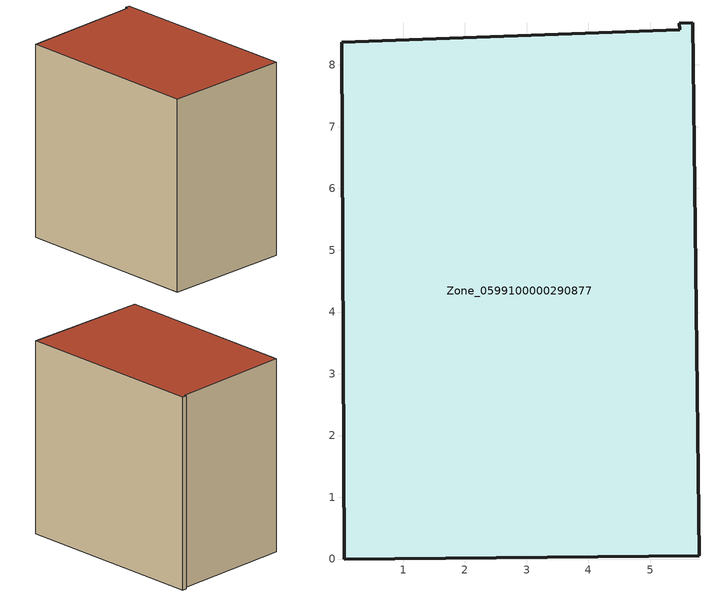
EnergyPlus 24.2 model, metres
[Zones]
Zone_0599100000290877
 floor ground (C_G): 0,8.36 5.48,8.57 5.47,8.68 5.69,8.68 5.79,0.05 0.05,0 z0
 wall outside (C_F): 0.05,0 5.79,0.05 5.69,8.68 5.47,8.68 5.48,8.57 0,8.36 0.05,0 z0:8.6
 roof outside (C_R): 5.48,8.57 0,8.36 0.05,0 5.79,0.05 5.69,8.68 5.47,8.68 z8.6
[BUILDING]
Pand.0599100000290877: North Axis=0; Terrain=City; Loads Convergence Tolerance Value=0.04; Temperature Convergence Tolerance Value=0.4; Solar Distribution=FullExterior; Maximum Number of Warmup Days=25; Minimum Number of Warmup Days=1
[Site:Location]
Rotterdam.The.Hague.AP_ZH_NLD Design_Conditions: Latitude=51.96; Longitude=4.45; Time Zone=1; Elevation=-4.5
[SITE:GROUNDTEMPERATURE:BUILDINGSURFACE]
18, 18, 18, 18, 18, 18, 18, 18, 18, 18, 18, 18
[MATERIAL] Thermal Absorptance=0.9; Solar Absorptance=0.7; Visible Absorptance=0.7
Name | Roughness | Thickness | Conductivity | Density | Specific Heat
G.TC.1975-1991 | MediumSmooth | 0.15 | 0.288461 | 540 | 1210
F.TC.1975-1991 | Rough | 0.3 | 0.230769 | 1920 | 840
R.TC.1975-1991 | MediumRough | 0.2 | 0.153846 | 1500 | 1000
[CONSTRUCTION]
C_G: G.TC.1975-1991
C_F: F.TC.1975-1991
C_R: R.TC.1975-1991
[ZONE]
Zone_0599100000290877: Type=1; Multiplier=1; Ceiling Height=Autocalculate; Volume=Autocalculate; Floor Area=autocalculate; Part of Total Floor Area=Yes
[ZONEINFILTRATION:DESIGNFLOWRATE]
Infil_Zone_0599100000290877: Zone or ZoneList or Space or SpaceList=Zone_0599100000290877; Schedule=AlwaysOn; Design Flow Rate Calculation Method=Flow/Area; Flow Rate per Floor Area=0.003; Constant Term Coefficient=1; Temperature Term Coefficient=0; Velocity Term Coefficient=0; Velocity Squared Term Coefficient=0
[HVACTEMPLATE:ZONE:IDEALLOADSAIRSYSTEM]
Zone_0599100000290877: Maximum Heating Supply Air Temperature=50; Minimum Cooling Supply Air Temperature=13; Maximum Heating Supply Air Humidity Ratio=0.0156; Minimum Cooling Supply Air Humidity Ratio=0.0077; Heating Limit=NoLimit; Cooling Limit=NoLimit; Dehumidification Control Type=ConstantSensibleHeatRatio; Cooling Sensible Heat Ratio=0.7; Dehumidification Setpoint=60; Humidification Control Type=None; Humidification Setpoint=30; Outdoor Air Method=None; Outdoor Air Flow Rate per Person=0.00944; Outdoor Air Flow Rate per Zone Floor Area=0; Outdoor Air Flow Rate per Zone=0; Demand Controlled Ventilation Type=None; Outdoor Air Economizer Type=NoEconomizer; Heat Recovery Type=None; Sensible Heat Recovery Effectiveness=0.7; Latent Heat Recovery Effectiveness=0.65
[ZONECONTROL:THERMOSTAT]
ThermostatControl_Zone_0599100000290877: Zone or ZoneList=Zone_0599100000290877; Control Type Schedule=DualSetpointControlType; Control 1=Thermostat_Zone_0599100000290877; Temperature Difference Between Cutout And Setpoint=0
[THERMOSTATSETPOINT:DUALSETPOINT]
Thermostat_Zone_0599100000290877: Heating Setpoint Temperature Schedule=HeatingSetpoint_Zone_0599100000290877; Cooling Setpoint Temperature Schedule=CoolingSetpoint_Zone_0599100000290877
[SCHEDULE:COMPACT]
HeatingSetpoint_Zone_0599100000290877: Through: 12/31, For: AllDays, Until: 24:00, 21
CoolingSetpoint_Zone_0599100000290877: Through: 12/31, For: AllDays, Until: 24:00, 24
DualSetpointControlType: Through: 12/31, For: AllDays, Until: 24:00, 4
AlwaysOn: Through: 12/31, For: AllDays, Until: 24:00, 1
